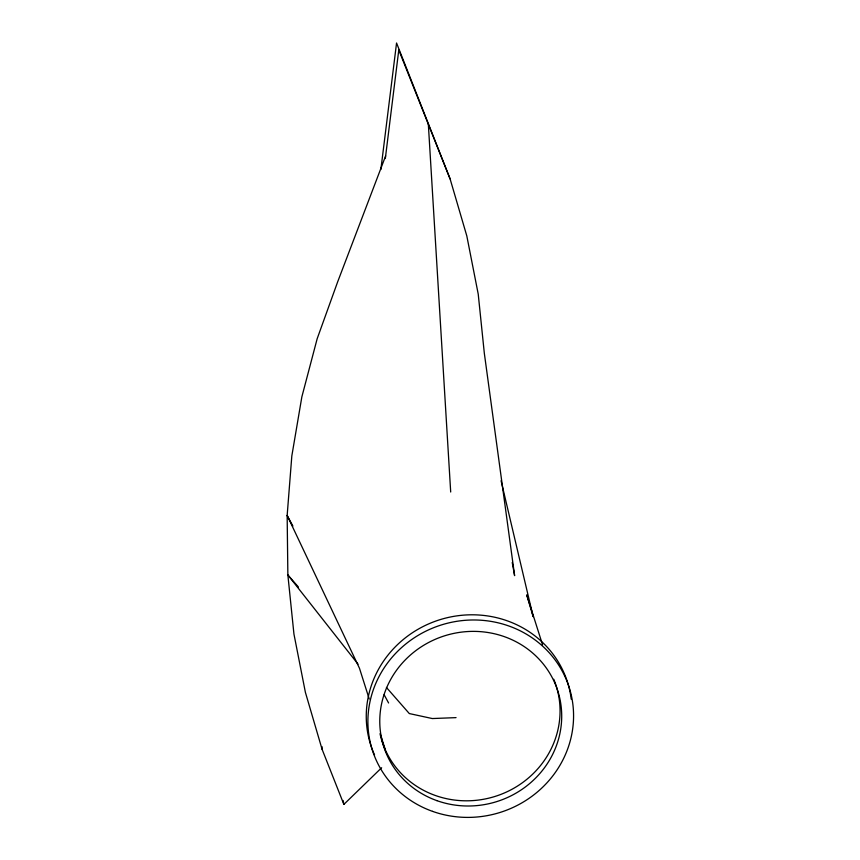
<?xml version="1.0" encoding="UTF-8"?>
<svg xmlns="http://www.w3.org/2000/svg" width="860" height="860" viewBox="0 0 860 860"><rect width="100%" height="100%" fill="white"/><g stroke="black" fill="none" stroke-linecap="round" stroke-linejoin="round"><path stroke-width="1.29" d="M380.862 169.517L396.557 43L450.113 178.955L466.797 235.876L478.224 294.098L484.32 353.213L514.613 575.641L512.227 562.505M385.323 158.541L398.782 50.02L450.113 178.955M385.645 155.897L337.647 281.897L317.179 338.7L301.86 396.847L291.83 455.908L287.154 515.441L287.863 574.975L293.948 634.089L305.386 692.321L322.059 749.232L343.871 804.401L381.646 767.733M456.058 717.627L432.311 718.551L409.306 713.563L386.419 687.452M298.42 587.025L287.863 574.975L358.039 664.167M292.894 526.051L287.154 515.441L359.48 668.284L369.23 698.997M384.13 694.729L388.591 702.986M542.563 644.817L526.729 594.905L533.146 616.663L501.068 480.719M380.593 734.838L385.463 750.189M343.075 800.466L343.871 804.401M428.312 123.797L450.694 492.017M321.973 746.566L322.059 749.232M374.562 754.972A103.286 98.233 -17.6 0 1 442.567 618.91A103.286 98.233 -17.6 0 1 571.223 699.159M553.765 679.25A91.375 86.903 -17.6 0 1 495.037 796.435A91.375 86.903 -17.6 0 1 380.012 733.677M432.526 811.356A103.286 98.233 -17.6 0 0 572.524 701.814A103.286 98.233 -17.6 0 0 407.156 642.904A103.286 98.233 -17.6 0 0 432.526 811.356M436.934 800.66A91.375 86.903 -17.6 0 0 560.784 703.759A91.375 86.903 -17.6 0 0 414.488 651.654A91.375 86.903 -17.6 0 0 436.934 800.66"/></g></svg>
